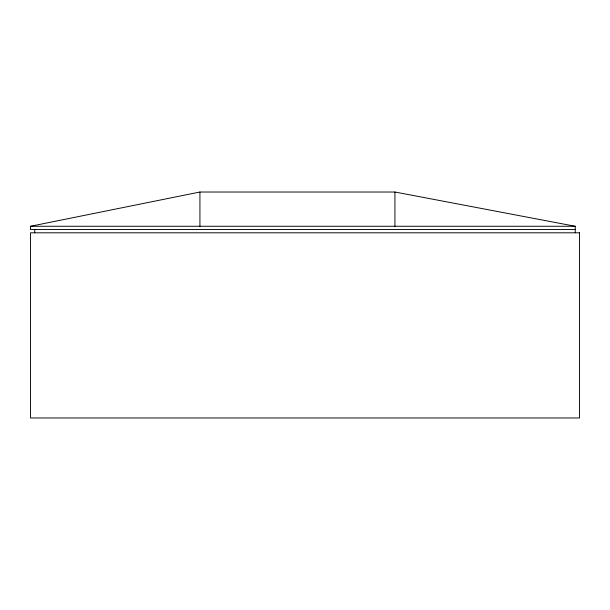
<?xml version="1.0" encoding="UTF-8"?>
<svg xmlns="http://www.w3.org/2000/svg" width="610" height="610" viewBox="0 0 610 610"><rect width="100%" height="100%" fill="white"/><g stroke="black" fill="none" stroke-linecap="round" stroke-linejoin="round"><path stroke-width="0.91" d="M575.253 229.535L30.5 229.535L30.5 226.272L199.927 192.02L394.929 192.02L575.253 226.272L575.253 232.799M30.5 226.272L575.253 226.272M394.929 192.02L394.929 226.272M199.927 192.02L199.927 226.272M34.747 229.535L34.747 232.799M579.5 232.799L30.5 232.799L30.5 417.98L579.5 417.98L579.5 232.799"/></g></svg>
